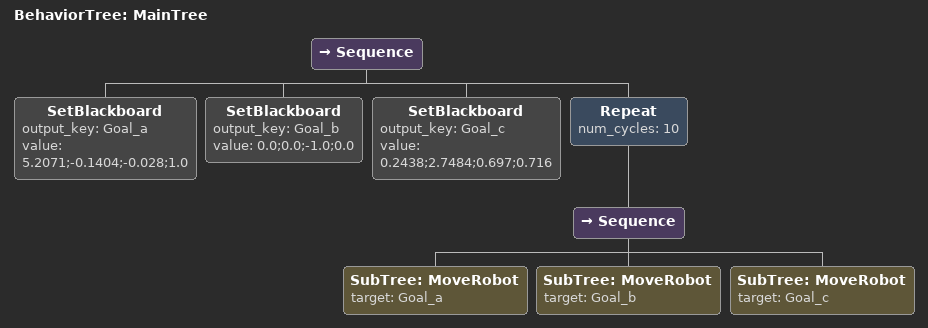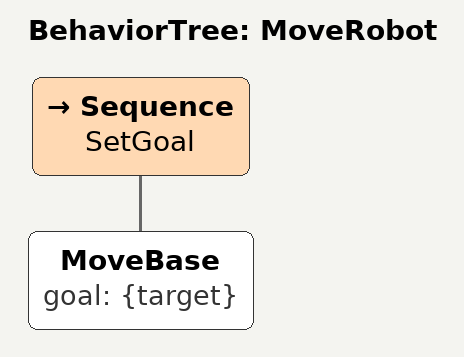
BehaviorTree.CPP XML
<root main_tree_to_execute = "MainTree">
    <BehaviorTree ID="MainTree">
        <Sequence>
            <SetBlackboard output_key="Goal_a" value="5.2071;-0.1404;-0.028;1.0" />
            <SetBlackboard output_key="Goal_b" value="0.0;0.0;-1.0;0.0" />
            <SetBlackboard output_key="Goal_c" value="0.2438;2.7484;0.697;0.716" />
            <Repeat num_cycles="10">
                <Sequence>
                    <SubTree ID="MoveRobot" target="Goal_a" />
                    <SubTree ID="MoveRobot" target="Goal_b" />
                    <SubTree ID="MoveRobot" target="Goal_c" />
                </Sequence>
            </Repeat>
        </Sequence>
    </BehaviorTree>

    <BehaviorTree ID="MoveRobot">
        <Sequence name="SetGoal">
            <MoveBase goal="{target}" />
        </Sequence>
    </BehaviorTree>
</root>
